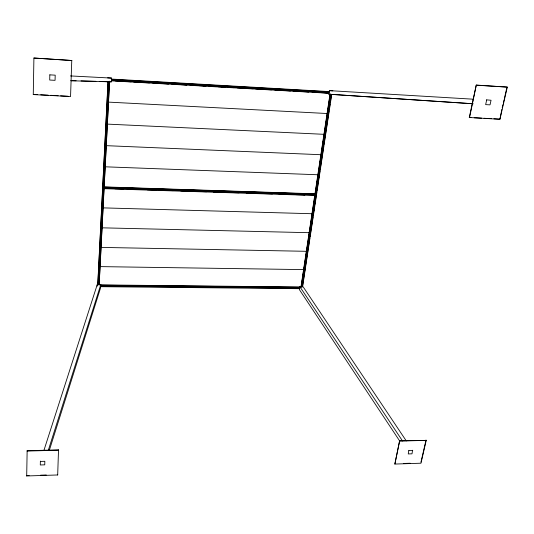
<?xml version="1.0" encoding="UTF-8"?>
<svg xmlns="http://www.w3.org/2000/svg" width="534" height="534" viewBox="0 0 534 534"><rect width="100%" height="100%" fill="white"/><g stroke="black" fill="none" stroke-linecap="round" stroke-linejoin="round"><path stroke-width="0.8" d="M58.52 449.875L57.685 474.966L26.7 475.968L27.141 450.716L58.52 449.875L58.526 450.215L27.127 451.056L27.141 450.716M71.77 60.342L70.555 96.547L33.268 94.571L33.909 58.032L71.783 60.496L33.909 58.032M40.377 461.423L44.836 461.296L44.743 464.84L40.29 464.974L40.384 461.082M26.7 475.968L26.713 475.62L29.156 475.54M97.148 286.204L97.228 284.642L100.759 284.682L100.599 287.799L49.248 450.549M97.715 285.216L108.015 81.388M97.835 284.649L108.102 81.675M98.496 284.655L108.829 81.715M99.09 285.196L104.003 188.175L104.077 188.669L315.153 195.511L312.477 195.19M109.483 81.195L104.11 187.14L315.167 194.049L330.239 93.984M99.164 284.662L109.557 81.762M70.782 80.761L111.312 81.856L111.506 78.077L107.621 77.857M33.268 94.571L37.42 94.618M406.261 440.884L303.145 286.818L299.934 286.785L299.487 289.755L399.539 440.777M473.204 103.79L328.831 94.204L329.365 90.633L332.862 90.833M314.806 195.03L300.962 287.018L100.726 284.909M314.993 193.809L104.07 186.893L104.143 187.387L315.34 194.289L314.993 193.809L329.925 94.625M301.116 287.305L314.98 195.27M301.39 286.798L330.412 94.298M301.99 286.805L331.067 94.331M302.992 281.565L303.239 279.923M304.6 270.885L304.854 269.236M306.216 260.198L306.469 258.556M307.831 249.512L308.085 247.869M308.332 246.227L308.579 244.585M309.947 235.541L310.194 233.899M311.562 224.861L311.809 223.219M313.178 214.174L313.425 212.532M313.672 210.89L313.919 209.248M315.287 200.203L315.534 198.561M316.902 189.523L317.149 187.875M318.518 178.837L318.765 177.195M322.743 150.895L322.99 149.253M328.083 115.558L328.33 113.909M302.524 285.964L305.508 266.226M305.755 264.584L307.123 255.539M307.377 253.89L309.74 238.271M309.987 236.622L311.355 227.577M311.602 225.935L312.971 216.891M313.218 215.249L314.586 206.197M314.84 204.555L315.087 202.913M315.334 201.265L316.208 195.511M316.455 193.869L316.702 192.22M316.949 190.578L318.317 181.533M318.571 179.885L319.939 170.84M320.186 169.198L320.433 167.556M320.68 165.907L322.049 156.862M322.302 155.22L323.671 146.176M323.918 144.527L325.286 135.482M325.533 133.84L327.402 121.505M327.649 119.863L329.017 110.818M329.264 109.17L330.012 104.237M330.259 102.595L331.507 94.371M302.598 286.811L331.721 94.371M399.639 440.764L394.86 464.059L420.972 463.212L426.219 440.37L399.639 440.764L394.86 464.059M469.279 117.493L476.268 85.066L507.3 87.102L499.917 119.276L469.279 117.493L470.921 117.58M469.526 117.667L476.268 85.066M412.555 450.242L412.001 453.827L408.256 453.94L408.804 450.356M486.674 99.998L485.653 104.617L490.018 104.864L491.046 100.252L486.414 99.838M420.972 462.11L426.032 440.063M499.917 119.276L501.867 109.457M502.234 107.848L502.975 104.631M503.342 103.022L504.076 99.811M504.45 98.203L506.846 87.75M48.347 450.209L100.759 284.682M43.948 450.329L97.228 284.642M40.571 475.173L46.271 474.986M403.664 463.452L410.185 463.245M408.984 450.663L412.735 450.556M399.819 441.077L426.219 440.37M100.752 285.209L300.282 287.292M100.719 285.51L299.814 287.572M100.686 286.097L299.728 288.133M100.659 286.678L299.647 288.687M99.992 266.613L303.579 269.603M100.973 247.402L306.336 251.307M101.974 227.824L309.139 232.691M71.142 80.627L76.095 80.767M81.041 80.908L95.886 81.315M100.012 81.435L111.312 81.856M102.995 207.873L311.996 213.727M104.11 188.028L315.247 194.903M105.672 188.228L107.341 188.282M122.339 188.769L124.001 188.829M154.833 189.83L156.495 189.884M171.494 190.371L173.163 190.424M188.162 190.912L189.83 190.965M203.995 191.426L206.491 191.506M220.655 191.966L223.159 192.046M237.323 192.507L238.985 192.567M253.984 193.054L255.653 193.108M269.817 193.568L272.313 193.648M286.478 194.109L288.981 194.189M303.145 194.65L304.814 194.703M104.043 188.422L107.374 188.535M114.883 188.776L123.22 189.049M130.723 189.29L139.895 189.59M147.397 189.83L156.569 190.131M164.072 190.371L173.243 190.671M180.746 190.912L189.917 191.212M196.585 191.426L206.591 191.753M213.266 191.966L223.265 192.293M229.94 192.507L239.112 192.807M246.615 193.048L255.786 193.348M262.454 193.562L272.46 193.889M279.128 194.109L288.3 194.403M295.803 194.65L304.974 194.943M105.098 166.802L317.863 174.758M106.179 145.662L320.881 154.72M107.287 124.108L323.951 134.314M70.468 75.928L111.506 78.077M108.409 102.114L327.082 113.515M40.731 94.792L48.187 95.185M50.67 95.319L58.126 95.713M60.609 95.846L68.058 96.24M474.205 117.754L481.595 118.147M484.058 118.274L491.447 118.668M493.91 118.795L499.65 119.102M111.432 79.439L329.171 91.921M111.399 80.147L329.071 92.589M118.681 80.914L122.012 81.101M127.84 81.435L131.17 81.629M136.998 81.956L140.329 82.149M146.156 82.483L149.487 82.67M156.148 83.05L159.479 83.244M165.306 83.571L168.637 83.765M174.471 84.098L177.802 84.285M183.629 84.619L186.96 84.813M193.622 85.193L196.953 85.38M202.78 85.714L206.111 85.901M211.938 86.234L215.269 86.428M221.096 86.762L225.261 86.995M231.088 87.329L234.419 87.516M240.247 87.85L243.577 88.043M249.405 88.377L252.736 88.564M258.563 88.898L262.728 89.138M268.555 89.465L271.886 89.659M277.72 89.992L281.051 90.179M286.878 90.513L290.209 90.707M296.036 91.034L300.201 91.274M305.194 91.561L308.525 91.748M315.187 92.128L318.518 92.322M324.345 92.649L328.51 92.889M115.377 80.901L122.012 81.281M124.502 81.422L131.144 81.802M133.633 81.942L141.109 82.37M143.599 82.516L149.407 82.843M152.731 83.037L159.366 83.411M161.855 83.558L168.497 83.931M171.821 84.125L178.463 84.505M180.953 84.646L186.76 84.973M190.084 85.166L196.719 85.547M199.215 85.687L205.85 86.067M209.174 86.254L215.816 86.635M218.306 86.775L224.947 87.155M227.437 87.296L234.072 87.676M237.396 87.863L244.038 88.243M246.528 88.384L253.169 88.764M255.659 88.904L262.301 89.285M264.791 89.425L271.432 89.805M274.75 89.992L281.391 90.373M283.881 90.513L290.523 90.893M293.012 91.034L299.654 91.414M302.972 91.608L308.786 91.935M312.103 92.128L318.745 92.502M321.234 92.649L327.876 93.023M111.359 80.854L328.971 93.256M328.831 94.204L472.59 103.709M111.252 79.065L329.545 91.601M329.365 90.633L473.565 99.211M476.522 85.22L507.3 87.102M299.934 286.785L402.509 440.944M57.679 474.619L57.685 474.966M49.829 74.853L49.702 80.033L55.062 80.334L55.202 75.167L49.829 74.853"/></g></svg>
